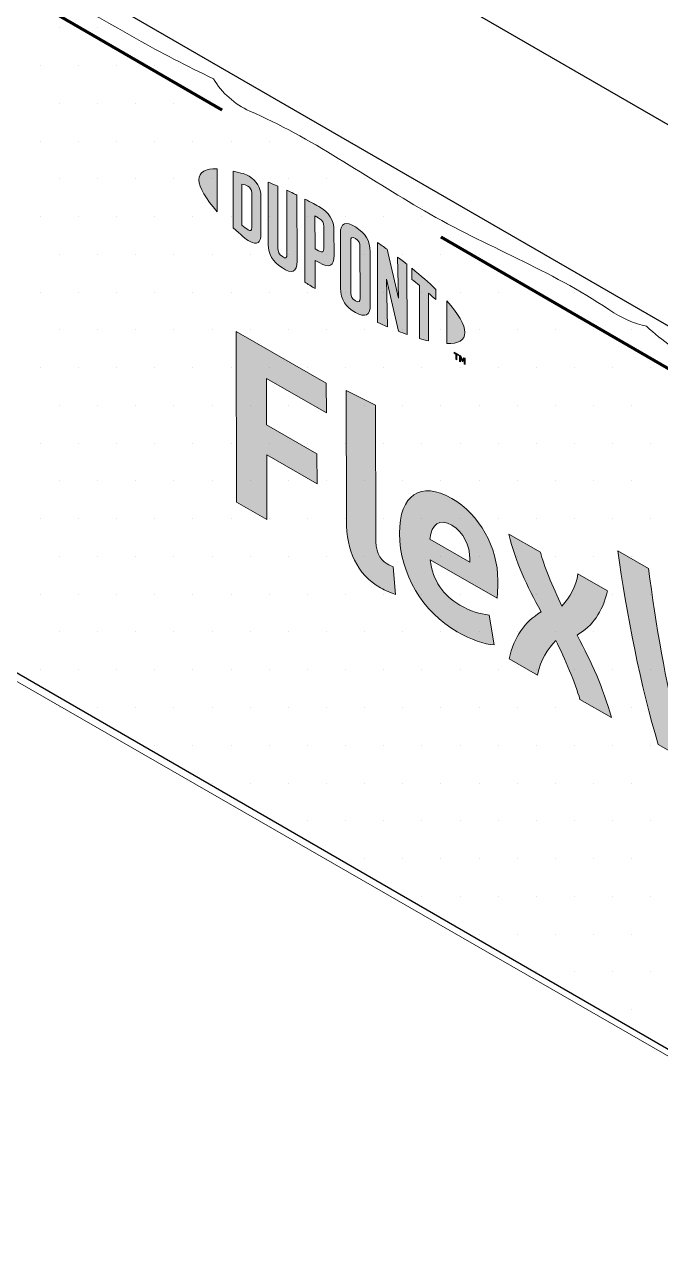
# Model space of a CAD drawing. Header units: inches. Extents: x -17.6 to 82.3, y -15.1 to 23.2.
# Drawn here: x 54.885 to 55.199, y -2.001 to -1.39 of the extents above; entities that cross this region are included whole.
import ezdxf

# ---------------------------------------------------------------- set-up
doc = ezdxf.new("R2010")
doc.units = ezdxf.units.IN
doc.header["$MEASUREMENT"] = 0
doc.linetypes.add('AI-Linetype-14', pattern=[0.375, 0.25, -0.125])
for name, color, linetype, lineweight in [('.ATI-HATCH', 7, 'Continuous', 0), ('G-ANNO-TTLB', 7, 'Continuous', 0), ('TYVEK', 7, 'Continuous', 0)]:
    doc.layers.add(name, color=color, linetype=linetype, lineweight=lineweight)

# ---------------------------------------------------------------- blocks, each defined once
blk = doc.blocks.new('Block_314')
at = {"layer": 'TYVEK', "true_color": 0x000000, "transparency": 33554687}
h = blk.add_hatch(color=18, dxfattribs=at)
h.dxf.hatch_style = 2
edge = h.paths.add_edge_path()
edge.add_spline(control_points=[(54.98939, -1.62559), (54.98939, -1.62559), (54.98919, -1.54129), (54.98919, -1.54129), (54.98919, -1.54129), (55.03368, -1.56683), (55.03368, -1.56683), (55.03368, -1.56683), (55.03371, -1.58152), (55.03371, -1.58152), (55.03371, -1.58152), (55.00416, -1.56456), (55.00416, -1.56456), (55.00416, -1.56456), (55.00421, -1.58744), (55.00421, -1.58744), (55.00421, -1.58744), (55.02907, -1.60171), (55.02907, -1.60171), (55.02907, -1.60171), (55.0291, -1.6164), (55.0291, -1.6164), (55.0291, -1.6164), (55.00425, -1.60213), (55.00425, -1.60213), (55.00425, -1.60213), (55.00433, -1.63416), (55.00433, -1.63416), (55.00433, -1.63416), (54.98939, -1.62559), (54.98939, -1.62559)], knot_values=[0, 0, 0, 0, 1, 1, 1, 2, 2, 2, 3, 3, 3, 4, 4, 4, 5, 5, 5, 6, 6, 6, 7, 7, 7, 8, 8, 8, 9, 9, 9, 10, 10, 10, 10], degree=3, periodic=0)
h = blk.add_hatch(color=18, dxfattribs=at)
h.dxf.hatch_style = 2
edge = h.paths.add_edge_path()
edge.add_spline(control_points=[(55.05806, -1.64276), (55.05807, -1.64926), (55.05954, -1.65359), (55.06372, -1.65599), (55.06477, -1.65659), (55.06581, -1.65707), (55.06675, -1.65737), (55.06675, -1.65737), (55.06782, -1.67109), (55.06782, -1.67109), (55.06584, -1.67044), (55.06261, -1.66906), (55.06052, -1.66786), (55.04851, -1.66097), (55.04368, -1.64918), (55.04365, -1.63473), (55.04365, -1.63473), (55.04349, -1.57042), (55.04349, -1.57042), (55.04349, -1.57042), (55.0579, -1.57773), (55.0579, -1.57773), (55.0579, -1.57773), (55.05806, -1.64276), (55.05806, -1.64276)], knot_values=[0, 0, 0, 0, 1, 1, 1, 2, 2, 2, 3, 3, 3, 4, 4, 4, 5, 5, 5, 6, 6, 6, 7, 7, 7, 8, 8, 8, 8], degree=3, periodic=0)
h = blk.add_hatch(color=18, dxfattribs=at)
h.dxf.hatch_style = 2
edge = h.paths.add_edge_path()
edge.add_spline(control_points=[(55.08476, -1.64378), (55.08476, -1.64378), (55.1046, -1.65517), (55.1046, -1.65517), (55.1046, -1.65517), (55.1046, -1.65372), (55.1046, -1.65372), (55.10458, -1.64698), (55.10143, -1.64025), (55.09569, -1.63695), (55.08963, -1.63347), (55.08568, -1.63613), (55.08476, -1.64378)], knot_values=[0, 0, 0, 0, 1, 1, 1, 2, 2, 2, 3, 3, 3, 4, 4, 4, 4], degree=3, periodic=0)
edge = h.paths.add_edge_path()
edge.add_spline(control_points=[(55.11648, -1.6959), (55.11189, -1.69567), (55.10511, -1.69346), (55.09822, -1.68951), (55.0814, -1.67985), (55.06988, -1.66097), (55.06984, -1.64098), (55.06979, -1.62184), (55.08031, -1.61489), (55.09566, -1.6237), (55.10934, -1.63155), (55.11835, -1.64791), (55.11839, -1.66405), (55.1184, -1.66766), (55.11819, -1.67067), (55.11799, -1.67296), (55.11799, -1.67296), (55.08499, -1.65401), (55.08499, -1.65401), (55.08637, -1.66443), (55.09129, -1.67158), (55.09965, -1.67638), (55.10476, -1.67931), (55.10967, -1.68081), (55.11415, -1.68122), (55.11415, -1.68122), (55.11648, -1.6959), (55.11648, -1.6959)], knot_values=[0, 0, 0, 0, 1, 1, 1, 2, 2, 2, 3, 3, 3, 4, 4, 4, 5, 5, 5, 6, 6, 6, 7, 7, 7, 8, 8, 8, 9, 9, 9, 9], degree=3, periodic=0)
h = blk.add_hatch(color=18, dxfattribs=at)
h.dxf.hatch_style = 2
edge = h.paths.add_edge_path()
edge.add_spline(control_points=[(55.1397, -1.67965), (55.13268, -1.66672), (55.12713, -1.65523), (55.12386, -1.64133), (55.12386, -1.64133), (55.13942, -1.65027), (55.13942, -1.65027), (55.14079, -1.65647), (55.1454, -1.66729), (55.15002, -1.67679), (55.15387, -1.67239), (55.15719, -1.6672), (55.1579, -1.66088), (55.1579, -1.66088), (55.17253, -1.66927), (55.17253, -1.66927), (55.16984, -1.68024), (55.16527, -1.68639), (55.15746, -1.69117), (55.165, -1.70524), (55.17014, -1.7166), (55.17445, -1.73183), (55.17445, -1.73183), (55.15889, -1.72289), (55.15889, -1.72289), (55.15668, -1.71489), (55.15144, -1.70286), (55.14703, -1.69372), (55.14308, -1.69807), (55.13934, -1.70313), (55.1379, -1.71084), (55.1379, -1.71084), (55.1239, -1.70281), (55.1239, -1.70281), (55.12648, -1.69178), (55.13137, -1.68497), (55.1397, -1.67965)], knot_values=[0, 0, 0, 0, 1, 1, 1, 2, 2, 2, 3, 3, 3, 4, 4, 4, 5, 5, 5, 6, 6, 6, 7, 7, 7, 8, 8, 8, 9, 9, 9, 10, 10, 10, 11, 11, 11, 12, 12, 12, 12], degree=3, periodic=0)
h = blk.add_hatch(color=18, dxfattribs=at)
h.dxf.hatch_style = 2
edge = h.paths.add_edge_path()
edge.add_spline(control_points=[(55.26187, -1.69784), (55.26187, -1.69784), (55.27711, -1.70659), (55.27711, -1.70659), (55.27322, -1.73237), (55.2664, -1.76153), (55.25758, -1.77955), (55.25758, -1.77955), (55.24119, -1.77014), (55.24119, -1.77014), (55.23603, -1.75215), (55.23139, -1.73181), (55.22748, -1.70984), (55.22356, -1.72731), (55.21911, -1.74244), (55.21393, -1.75449), (55.21393, -1.75449), (55.19753, -1.74508), (55.19753, -1.74508), (55.18912, -1.71716), (55.18162, -1.67979), (55.17769, -1.64951), (55.17769, -1.64951), (55.19283, -1.6582), (55.19283, -1.6582), (55.19613, -1.68547), (55.20205, -1.71737), (55.20637, -1.73392), (55.21082, -1.72241), (55.21775, -1.69873), (55.22072, -1.67421), (55.22072, -1.67421), (55.23409, -1.68189), (55.23409, -1.68189), (55.23728, -1.70994), (55.24414, -1.74153), (55.24877, -1.75826), (55.25291, -1.74657), (55.2588, -1.72145), (55.26187, -1.69784)], knot_values=[0, 0, 0, 0, 1, 1, 1, 2, 2, 2, 3, 3, 3, 4, 4, 4, 5, 5, 5, 6, 6, 6, 7, 7, 7, 8, 8, 8, 9, 9, 9, 10, 10, 10, 11, 11, 11, 12, 12, 12, 13, 13, 13, 13], degree=3, periodic=0)
at = {"layer": 'TYVEK'}
for points, knots in [([(54.98939, -1.62559), (54.98939, -1.62559), (54.98919, -1.54129), (54.98919, -1.54129), (54.98919, -1.54129), (55.03368, -1.56683), (55.03368, -1.56683), (55.03368, -1.56683), (55.03371, -1.58152), (55.03371, -1.58152), (55.03371, -1.58152), (55.00416, -1.56456), (55.00416, -1.56456), (55.00416, -1.56456), (55.00421, -1.58744), (55.00421, -1.58744), (55.00421, -1.58744), (55.02907, -1.60171), (55.02907, -1.60171), (55.02907, -1.60171), (55.0291, -1.6164), (55.0291, -1.6164), (55.0291, -1.6164), (55.00425, -1.60213), (55.00425, -1.60213), (55.00425, -1.60213), (55.00433, -1.63416), (55.00433, -1.63416), (55.00433, -1.63416), (54.98939, -1.62559), (54.98939, -1.62559)], [0, 0, 0, 0, 1, 1, 1, 2, 2, 2, 3, 3, 3, 4, 4, 4, 5, 5, 5, 6, 6, 6, 7, 7, 7, 8, 8, 8, 9, 9, 9, 10, 10, 10, 10]), ([(55.05806, -1.64276), (55.05807, -1.64926), (55.05954, -1.65359), (55.06372, -1.65599), (55.06477, -1.65659), (55.06581, -1.65707), (55.06675, -1.65737), (55.06675, -1.65737), (55.06782, -1.67109), (55.06782, -1.67109), (55.06584, -1.67044), (55.06261, -1.66906), (55.06052, -1.66786), (55.04851, -1.66097), (55.04368, -1.64918), (55.04365, -1.63473), (55.04365, -1.63473), (55.04349, -1.57042), (55.04349, -1.57042), (55.04349, -1.57042), (55.0579, -1.57773), (55.0579, -1.57773), (55.0579, -1.57773), (55.05806, -1.64276), (55.05806, -1.64276)], [0, 0, 0, 0, 1, 1, 1, 2, 2, 2, 3, 3, 3, 4, 4, 4, 5, 5, 5, 6, 6, 6, 7, 7, 7, 8, 8, 8, 8]), ([(55.11648, -1.6959), (55.11189, -1.69567), (55.10511, -1.69346), (55.09822, -1.68951), (55.0814, -1.67985), (55.06988, -1.66097), (55.06984, -1.64098), (55.06979, -1.62184), (55.08031, -1.61489), (55.09566, -1.6237), (55.10934, -1.63155), (55.11835, -1.64791), (55.11839, -1.66405), (55.1184, -1.66766), (55.11819, -1.67067), (55.11799, -1.67296), (55.11799, -1.67296), (55.08499, -1.65401), (55.08499, -1.65401), (55.08637, -1.66443), (55.09129, -1.67158), (55.09965, -1.67638), (55.10476, -1.67931), (55.10967, -1.68081), (55.11415, -1.68122), (55.11415, -1.68122), (55.11648, -1.6959), (55.11648, -1.6959)], [0, 0, 0, 0, 1, 1, 1, 2, 2, 2, 3, 3, 3, 4, 4, 4, 5, 5, 5, 6, 6, 6, 7, 7, 7, 8, 8, 8, 9, 9, 9, 9]), ([(55.08476, -1.64378), (55.08476, -1.64378), (55.1046, -1.65517), (55.1046, -1.65517), (55.1046, -1.65517), (55.1046, -1.65372), (55.1046, -1.65372), (55.10458, -1.64698), (55.10143, -1.64025), (55.09569, -1.63695), (55.08963, -1.63347), (55.08568, -1.63613), (55.08476, -1.64378)], [0, 0, 0, 0, 1, 1, 1, 2, 2, 2, 3, 3, 3, 4, 4, 4, 4]), ([(55.1397, -1.67965), (55.13268, -1.66672), (55.12713, -1.65523), (55.12386, -1.64133), (55.12386, -1.64133), (55.13942, -1.65027), (55.13942, -1.65027), (55.14079, -1.65647), (55.1454, -1.66729), (55.15002, -1.67679), (55.15387, -1.67239), (55.15719, -1.6672), (55.1579, -1.66088), (55.1579, -1.66088), (55.17253, -1.66927), (55.17253, -1.66927), (55.16984, -1.68024), (55.16527, -1.68639), (55.15746, -1.69117), (55.165, -1.70524), (55.17014, -1.7166), (55.17445, -1.73183), (55.17445, -1.73183), (55.15889, -1.72289), (55.15889, -1.72289), (55.15668, -1.71489), (55.15144, -1.70286), (55.14703, -1.69372), (55.14308, -1.69807), (55.13934, -1.70313), (55.1379, -1.71084), (55.1379, -1.71084), (55.1239, -1.70281), (55.1239, -1.70281), (55.12648, -1.69178), (55.13137, -1.68497), (55.1397, -1.67965)], [0, 0, 0, 0, 1, 1, 1, 2, 2, 2, 3, 3, 3, 4, 4, 4, 5, 5, 5, 6, 6, 6, 7, 7, 7, 8, 8, 8, 9, 9, 9, 10, 10, 10, 11, 11, 11, 12, 12, 12, 12]), ([(55.26187, -1.69784), (55.26187, -1.69784), (55.27711, -1.70659), (55.27711, -1.70659), (55.27322, -1.73237), (55.2664, -1.76153), (55.25758, -1.77955), (55.25758, -1.77955), (55.24119, -1.77014), (55.24119, -1.77014), (55.23603, -1.75215), (55.23139, -1.73181), (55.22748, -1.70984), (55.22356, -1.72731), (55.21911, -1.74244), (55.21393, -1.75449), (55.21393, -1.75449), (55.19753, -1.74508), (55.19753, -1.74508), (55.18912, -1.71716), (55.18162, -1.67979), (55.17769, -1.64951), (55.17769, -1.64951), (55.19283, -1.6582), (55.19283, -1.6582), (55.19613, -1.68547), (55.20205, -1.71737), (55.20637, -1.73392), (55.21082, -1.72241), (55.21775, -1.69873), (55.22072, -1.67421), (55.22072, -1.67421), (55.23409, -1.68189), (55.23409, -1.68189), (55.23728, -1.70994), (55.24414, -1.74153), (55.24877, -1.75826), (55.25291, -1.74657), (55.2588, -1.72145), (55.26187, -1.69784)], [0, 0, 0, 0, 1, 1, 1, 2, 2, 2, 3, 3, 3, 4, 4, 4, 5, 5, 5, 6, 6, 6, 7, 7, 7, 8, 8, 8, 9, 9, 9, 10, 10, 10, 11, 11, 11, 12, 12, 12, 13, 13, 13, 13])]:
    blk.add_open_spline(points, degree=3, knots=knots, dxfattribs=at)
blk = doc.blocks.new('Block_315')
at = {"layer": 'TYVEK', "true_color": 0x000000, "transparency": 33554687}
h = blk.add_hatch(color=18, dxfattribs=at)
h.dxf.hatch_style = 2
edge = h.paths.add_edge_path()
edge.add_spline(control_points=[(54.97082, -1.46641), (54.97083, -1.47029), (54.9741, -1.47579), (54.9798, -1.48217), (54.9798, -1.48217), (54.97975, -1.46101), (54.97975, -1.46101), (54.97406, -1.46083), (54.97081, -1.46257), (54.97082, -1.46641)], knot_values=[0, 0, 0, 0, 1, 1, 1, 2, 2, 2, 3, 3, 3, 3], degree=3, periodic=0)
h = blk.add_hatch(color=18, dxfattribs=at)
h.dxf.hatch_style = 2
edge = h.paths.add_edge_path()
edge.add_spline(control_points=[(54.9969, -1.49002), (54.9969, -1.49164), (54.99606, -1.4917), (54.99505, -1.49112), (54.99426, -1.49067), (54.99305, -1.48964), (54.99206, -1.48876), (54.99206, -1.48876), (54.99201, -1.46852), (54.99201, -1.46852), (54.993, -1.46879), (54.99421, -1.46916), (54.995, -1.46961), (54.99601, -1.47019), (54.99685, -1.47122), (54.99686, -1.47284), (54.99686, -1.47284), (54.9969, -1.49002), (54.9969, -1.49002)], knot_values=[0, 0, 0, 0, 1, 1, 1, 2, 2, 2, 3, 3, 3, 4, 4, 4, 5, 5, 5, 6, 6, 6, 6], degree=3, periodic=0)
edge = h.paths.add_edge_path()
edge.add_spline(control_points=[(54.99565, -1.4647), (54.99406, -1.46379), (54.99176, -1.46301), (54.98762, -1.46211), (54.98762, -1.46211), (54.98769, -1.49016), (54.98769, -1.49016), (54.99134, -1.49353), (54.99413, -1.49588), (54.99572, -1.49679), (54.99939, -1.49889), (55.00145, -1.49749), (55.00144, -1.49335), (55.00144, -1.49335), (55.00139, -1.47472), (55.00139, -1.47472), (55.00138, -1.47058), (54.99931, -1.46681), (54.99565, -1.4647)], knot_values=[0, 0, 0, 0, 1, 1, 1, 2, 2, 2, 3, 3, 3, 4, 4, 4, 5, 5, 5, 6, 6, 6, 6], degree=3, periodic=0)
h = blk.add_hatch(color=18, dxfattribs=at)
h.dxf.hatch_style = 2
edge = h.paths.add_edge_path()
edge.add_spline(control_points=[(55.01422, -1.50325), (55.01422, -1.50487), (55.01374, -1.50562), (55.01198, -1.50436), (55.01025, -1.50313), (55.00979, -1.50203), (55.00978, -1.5001), (55.00978, -1.5001), (55.00971, -1.46958), (55.00971, -1.46958), (55.00856, -1.46906), (55.00601, -1.468), (55.00491, -1.46756), (55.00491, -1.46756), (55.00499, -1.49843), (55.00499, -1.49843), (55.005, -1.50336), (55.00708, -1.50647), (55.01199, -1.50994), (55.01649, -1.51311), (55.01924, -1.51207), (55.01922, -1.5066), (55.01922, -1.5066), (55.01914, -1.47398), (55.01914, -1.47398), (55.0182, -1.4735), (55.01513, -1.47204), (55.01414, -1.47159), (55.01414, -1.47159), (55.01422, -1.50325), (55.01422, -1.50325)], knot_values=[0, 0, 0, 0, 1, 1, 1, 2, 2, 2, 3, 3, 3, 4, 4, 4, 5, 5, 5, 6, 6, 6, 7, 7, 7, 8, 8, 8, 9, 9, 9, 10, 10, 10, 10], degree=3, periodic=0)
h = blk.add_hatch(color=18, dxfattribs=at)
h.dxf.hatch_style = 2
edge = h.paths.add_edge_path()
edge.add_spline(control_points=[(55.03243, -1.50031), (55.03244, -1.50208), (55.0319, -1.50267), (55.02987, -1.5015), (55.02987, -1.5015), (55.02811, -1.5005), (55.02811, -1.5005), (55.02811, -1.5005), (55.02807, -1.48429), (55.02807, -1.48429), (55.02885, -1.48469), (55.02927, -1.48492), (55.02974, -1.48519), (55.03194, -1.48645), (55.0324, -1.48767), (55.0324, -1.48948), (55.0324, -1.48948), (55.03243, -1.50031), (55.03243, -1.50031)], knot_values=[0, 0, 0, 0, 1, 1, 1, 2, 2, 2, 3, 3, 3, 4, 4, 4, 5, 5, 5, 6, 6, 6, 6], degree=3, periodic=0)
edge = h.paths.add_edge_path()
edge.add_spline(control_points=[(55.03002, -1.47962), (55.02915, -1.47912), (55.02597, -1.47742), (55.02305, -1.47595), (55.02305, -1.47595), (55.02315, -1.51703), (55.02315, -1.51703), (55.02414, -1.51766), (55.02675, -1.51931), (55.02816, -1.52016), (55.02816, -1.52016), (55.02812, -1.50621), (55.02812, -1.50621), (55.02812, -1.50621), (55.03008, -1.50733), (55.03008, -1.50733), (55.03533, -1.51032), (55.0375, -1.50886), (55.03749, -1.50365), (55.03749, -1.50365), (55.03746, -1.49154), (55.03746, -1.49154), (55.03745, -1.48643), (55.03499, -1.48247), (55.03002, -1.47962)], knot_values=[0, 0, 0, 0, 1, 1, 1, 2, 2, 2, 3, 3, 3, 4, 4, 4, 5, 5, 5, 6, 6, 6, 7, 7, 7, 8, 8, 8, 8], degree=3, periodic=0)
h = blk.add_hatch(color=18, dxfattribs=at)
h.dxf.hatch_style = 2
edge = h.paths.add_edge_path()
edge.add_spline(control_points=[(55.05035, -1.52493), (55.05035, -1.52655), (55.04988, -1.52712), (55.04811, -1.52616), (55.04629, -1.52518), (55.04579, -1.52399), (55.04579, -1.52231), (55.04579, -1.52231), (55.04572, -1.49669), (55.04572, -1.49669), (55.04572, -1.49501), (55.04621, -1.49436), (55.04804, -1.49547), (55.04981, -1.49655), (55.05028, -1.49769), (55.05029, -1.49931), (55.05029, -1.49931), (55.05035, -1.52493), (55.05035, -1.52493)], knot_values=[0, 0, 0, 0, 1, 1, 1, 2, 2, 2, 3, 3, 3, 4, 4, 4, 5, 5, 5, 6, 6, 6, 6], degree=3, periodic=0)
edge = h.paths.add_edge_path()
edge.add_spline(control_points=[(55.04802, -1.48973), (55.04338, -1.48681), (55.04063, -1.48758), (55.04064, -1.49299), (55.04064, -1.49299), (55.0407, -1.51987), (55.0407, -1.51987), (55.04072, -1.52558), (55.04323, -1.52937), (55.04813, -1.53193), (55.05292, -1.53445), (55.05542, -1.53378), (55.0554, -1.52771), (55.0554, -1.52771), (55.05534, -1.50205), (55.05534, -1.50205), (55.05533, -1.49626), (55.05306, -1.4929), (55.04802, -1.48973)], knot_values=[0, 0, 0, 0, 1, 1, 1, 2, 2, 2, 3, 3, 3, 4, 4, 4, 5, 5, 5, 6, 6, 6, 6], degree=3, periodic=0)
h = blk.add_hatch(color=18, dxfattribs=at)
h.dxf.hatch_style = 2
edge = h.paths.add_edge_path()
edge.add_spline(control_points=[(55.06927, -1.52478), (55.06927, -1.52478), (55.06367, -1.5007), (55.06367, -1.5007), (55.06216, -1.49961), (55.06033, -1.49833), (55.05892, -1.49737), (55.05892, -1.49737), (55.05902, -1.5368), (55.05902, -1.5368), (55.06001, -1.53726), (55.06253, -1.53837), (55.06383, -1.53893), (55.06383, -1.53893), (55.06338, -1.51547), (55.06338, -1.51547), (55.06338, -1.51547), (55.06931, -1.54117), (55.06931, -1.54117), (55.07056, -1.54166), (55.07239, -1.54234), (55.07358, -1.54276), (55.07358, -1.54276), (55.0735, -1.50812), (55.0735, -1.50812), (55.07225, -1.50712), (55.06997, -1.50537), (55.06888, -1.50455), (55.06888, -1.50455), (55.06927, -1.52478), (55.06927, -1.52478)], knot_values=[0, 0, 0, 0, 1, 1, 1, 2, 2, 2, 3, 3, 3, 4, 4, 4, 5, 5, 5, 6, 6, 6, 7, 7, 7, 8, 8, 8, 9, 9, 9, 10, 10, 10, 10], degree=3, periodic=0)
h = blk.add_hatch(color=18, dxfattribs=at)
h.dxf.hatch_style = 2
edge = h.paths.add_edge_path()
edge.add_spline(control_points=[(55.07599, -1.5156), (55.07723, -1.51657), (55.07845, -1.51755), (55.07964, -1.51854), (55.07964, -1.51854), (55.07971, -1.54475), (55.07971, -1.54475), (55.0808, -1.54509), (55.08283, -1.54564), (55.08419, -1.54596), (55.08419, -1.54596), (55.08413, -1.52235), (55.08413, -1.52235), (55.08543, -1.52348), (55.08666, -1.52458), (55.08778, -1.52559), (55.08778, -1.52559), (55.08777, -1.52054), (55.08777, -1.52054), (55.08422, -1.51708), (55.08042, -1.51374), (55.07598, -1.51012), (55.07598, -1.51012), (55.07599, -1.5156), (55.07599, -1.5156)], knot_values=[0, 0, 0, 0, 1, 1, 1, 2, 2, 2, 3, 3, 3, 4, 4, 4, 5, 5, 5, 6, 6, 6, 7, 7, 7, 8, 8, 8, 8], degree=3, periodic=0)
h = blk.add_hatch(color=18, dxfattribs=at)
h.dxf.hatch_style = 2
edge = h.paths.add_edge_path()
edge.add_spline(control_points=[(55.10214, -1.5418), (55.10215, -1.54569), (55.09889, -1.54744), (55.09321, -1.54729), (55.09321, -1.54729), (55.09315, -1.52611), (55.09315, -1.52611), (55.09886, -1.53248), (55.10213, -1.53796), (55.10214, -1.5418)], knot_values=[0, 0, 0, 0, 1, 1, 1, 2, 2, 2, 3, 3, 3, 3], degree=3, periodic=0)
h = blk.add_hatch(color=18, dxfattribs=at)
h.dxf.hatch_style = 2
edge = h.paths.add_edge_path()
edge.add_spline(control_points=[(55.09951, -1.55302), (55.09951, -1.55302), (55.10005, -1.55333), (55.10005, -1.55333), (55.10005, -1.55333), (55.10085, -1.55523), (55.10085, -1.55523), (55.10085, -1.55523), (55.10165, -1.55424), (55.10165, -1.55424), (55.10165, -1.55424), (55.10217, -1.55454), (55.10217, -1.55454), (55.10217, -1.55454), (55.10218, -1.55759), (55.10218, -1.55759), (55.10218, -1.55759), (55.10169, -1.55731), (55.10169, -1.55731), (55.10169, -1.55731), (55.10169, -1.55514), (55.10169, -1.55514), (55.10169, -1.55514), (55.10087, -1.55613), (55.10087, -1.55613), (55.10087, -1.55613), (55.10082, -1.5561), (55.10082, -1.5561), (55.10082, -1.5561), (55.1, -1.55418), (55.1, -1.55418), (55.1, -1.55418), (55.10001, -1.55635), (55.10001, -1.55635), (55.10001, -1.55635), (55.09952, -1.55607), (55.09952, -1.55607), (55.09952, -1.55607), (55.09951, -1.55302), (55.09951, -1.55302)], knot_values=[0, 0, 0, 0, 1, 1, 1, 2, 2, 2, 3, 3, 3, 4, 4, 4, 5, 5, 5, 6, 6, 6, 7, 7, 7, 8, 8, 8, 9, 9, 9, 10, 10, 10, 11, 11, 11, 12, 12, 12, 13, 13, 13, 13], degree=3, periodic=0)
edge = h.paths.add_edge_path()
edge.add_spline(control_points=[(55.09762, -1.55247), (55.09762, -1.55247), (55.09681, -1.552), (55.09681, -1.552), (55.09681, -1.552), (55.0968, -1.55146), (55.0968, -1.55146), (55.0968, -1.55146), (55.09894, -1.55269), (55.09894, -1.55269), (55.09894, -1.55269), (55.09894, -1.55322), (55.09894, -1.55322), (55.09894, -1.55322), (55.09813, -1.55276), (55.09813, -1.55276), (55.09813, -1.55276), (55.09814, -1.55527), (55.09814, -1.55527), (55.09814, -1.55527), (55.09763, -1.55498), (55.09763, -1.55498), (55.09763, -1.55498), (55.09762, -1.55247), (55.09762, -1.55247)], knot_values=[0, 0, 0, 0, 1, 1, 1, 2, 2, 2, 3, 3, 3, 4, 4, 4, 5, 5, 5, 6, 6, 6, 7, 7, 7, 8, 8, 8, 8], degree=3, periodic=0)
at = {"layer": 'TYVEK'}
for points, knots in [([(54.97082, -1.46641), (54.97083, -1.47029), (54.9741, -1.47579), (54.9798, -1.48217), (54.9798, -1.48217), (54.97975, -1.46101), (54.97975, -1.46101), (54.97406, -1.46083), (54.97081, -1.46257), (54.97082, -1.46641)], [0, 0, 0, 0, 1, 1, 1, 2, 2, 2, 3, 3, 3, 3]), ([(54.99565, -1.4647), (54.99406, -1.46379), (54.99176, -1.46301), (54.98762, -1.46211), (54.98762, -1.46211), (54.98769, -1.49016), (54.98769, -1.49016), (54.99134, -1.49353), (54.99413, -1.49588), (54.99572, -1.49679), (54.99939, -1.49889), (55.00145, -1.49749), (55.00144, -1.49335), (55.00144, -1.49335), (55.00139, -1.47472), (55.00139, -1.47472), (55.00138, -1.47058), (54.99931, -1.46681), (54.99565, -1.4647)], [0, 0, 0, 0, 1, 1, 1, 2, 2, 2, 3, 3, 3, 4, 4, 4, 5, 5, 5, 6, 6, 6, 6]), ([(54.9969, -1.49002), (54.9969, -1.49164), (54.99606, -1.4917), (54.99505, -1.49112), (54.99426, -1.49067), (54.99305, -1.48964), (54.99206, -1.48876), (54.99206, -1.48876), (54.99201, -1.46852), (54.99201, -1.46852), (54.993, -1.46879), (54.99421, -1.46916), (54.995, -1.46961), (54.99601, -1.47019), (54.99685, -1.47122), (54.99686, -1.47284), (54.99686, -1.47284), (54.9969, -1.49002), (54.9969, -1.49002)], [0, 0, 0, 0, 1, 1, 1, 2, 2, 2, 3, 3, 3, 4, 4, 4, 5, 5, 5, 6, 6, 6, 6]), ([(55.01422, -1.50325), (55.01422, -1.50487), (55.01374, -1.50562), (55.01198, -1.50436), (55.01025, -1.50313), (55.00979, -1.50203), (55.00978, -1.5001), (55.00978, -1.5001), (55.00971, -1.46958), (55.00971, -1.46958), (55.00856, -1.46906), (55.00601, -1.468), (55.00491, -1.46756), (55.00491, -1.46756), (55.00499, -1.49843), (55.00499, -1.49843), (55.005, -1.50336), (55.00708, -1.50647), (55.01199, -1.50994), (55.01649, -1.51311), (55.01924, -1.51207), (55.01922, -1.5066), (55.01922, -1.5066), (55.01914, -1.47398), (55.01914, -1.47398), (55.0182, -1.4735), (55.01513, -1.47204), (55.01414, -1.47159), (55.01414, -1.47159), (55.01422, -1.50325), (55.01422, -1.50325)], [0, 0, 0, 0, 1, 1, 1, 2, 2, 2, 3, 3, 3, 4, 4, 4, 5, 5, 5, 6, 6, 6, 7, 7, 7, 8, 8, 8, 9, 9, 9, 10, 10, 10, 10]), ([(55.03002, -1.47962), (55.02915, -1.47912), (55.02597, -1.47742), (55.02305, -1.47595), (55.02305, -1.47595), (55.02315, -1.51703), (55.02315, -1.51703), (55.02414, -1.51766), (55.02675, -1.51931), (55.02816, -1.52016), (55.02816, -1.52016), (55.02812, -1.50621), (55.02812, -1.50621), (55.02812, -1.50621), (55.03008, -1.50733), (55.03008, -1.50733), (55.03533, -1.51032), (55.0375, -1.50886), (55.03749, -1.50365), (55.03749, -1.50365), (55.03746, -1.49154), (55.03746, -1.49154), (55.03745, -1.48643), (55.03499, -1.48247), (55.03002, -1.47962)], [0, 0, 0, 0, 1, 1, 1, 2, 2, 2, 3, 3, 3, 4, 4, 4, 5, 5, 5, 6, 6, 6, 7, 7, 7, 8, 8, 8, 8]), ([(55.03243, -1.50031), (55.03244, -1.50208), (55.0319, -1.50267), (55.02987, -1.5015), (55.02987, -1.5015), (55.02811, -1.5005), (55.02811, -1.5005), (55.02811, -1.5005), (55.02807, -1.48429), (55.02807, -1.48429), (55.02885, -1.48469), (55.02927, -1.48492), (55.02974, -1.48519), (55.03194, -1.48645), (55.0324, -1.48767), (55.0324, -1.48948), (55.0324, -1.48948), (55.03243, -1.50031), (55.03243, -1.50031)], [0, 0, 0, 0, 1, 1, 1, 2, 2, 2, 3, 3, 3, 4, 4, 4, 5, 5, 5, 6, 6, 6, 6]), ([(55.04802, -1.48973), (55.04338, -1.48681), (55.04063, -1.48758), (55.04064, -1.49299), (55.04064, -1.49299), (55.0407, -1.51987), (55.0407, -1.51987), (55.04072, -1.52558), (55.04323, -1.52937), (55.04813, -1.53193), (55.05292, -1.53445), (55.05542, -1.53378), (55.0554, -1.52771), (55.0554, -1.52771), (55.05534, -1.50205), (55.05534, -1.50205), (55.05533, -1.49626), (55.05306, -1.4929), (55.04802, -1.48973)], [0, 0, 0, 0, 1, 1, 1, 2, 2, 2, 3, 3, 3, 4, 4, 4, 5, 5, 5, 6, 6, 6, 6]), ([(55.05035, -1.52493), (55.05035, -1.52655), (55.04988, -1.52712), (55.04811, -1.52616), (55.04629, -1.52518), (55.04579, -1.52399), (55.04579, -1.52231), (55.04579, -1.52231), (55.04572, -1.49669), (55.04572, -1.49669), (55.04572, -1.49501), (55.04621, -1.49436), (55.04804, -1.49547), (55.04981, -1.49655), (55.05028, -1.49769), (55.05029, -1.49931), (55.05029, -1.49931), (55.05035, -1.52493), (55.05035, -1.52493)], [0, 0, 0, 0, 1, 1, 1, 2, 2, 2, 3, 3, 3, 4, 4, 4, 5, 5, 5, 6, 6, 6, 6]), ([(55.06927, -1.52478), (55.06927, -1.52478), (55.06367, -1.5007), (55.06367, -1.5007), (55.06216, -1.49961), (55.06033, -1.49833), (55.05892, -1.49737), (55.05892, -1.49737), (55.05902, -1.5368), (55.05902, -1.5368), (55.06001, -1.53726), (55.06253, -1.53837), (55.06383, -1.53893), (55.06383, -1.53893), (55.06338, -1.51547), (55.06338, -1.51547), (55.06338, -1.51547), (55.06931, -1.54117), (55.06931, -1.54117), (55.07056, -1.54166), (55.07239, -1.54234), (55.07358, -1.54276), (55.07358, -1.54276), (55.0735, -1.50812), (55.0735, -1.50812), (55.07225, -1.50712), (55.06997, -1.50537), (55.06888, -1.50455), (55.06888, -1.50455), (55.06927, -1.52478), (55.06927, -1.52478)], [0, 0, 0, 0, 1, 1, 1, 2, 2, 2, 3, 3, 3, 4, 4, 4, 5, 5, 5, 6, 6, 6, 7, 7, 7, 8, 8, 8, 9, 9, 9, 10, 10, 10, 10]), ([(55.07599, -1.5156), (55.07723, -1.51657), (55.07845, -1.51755), (55.07964, -1.51854), (55.07964, -1.51854), (55.07971, -1.54475), (55.07971, -1.54475), (55.0808, -1.54509), (55.08283, -1.54564), (55.08419, -1.54596), (55.08419, -1.54596), (55.08413, -1.52235), (55.08413, -1.52235), (55.08543, -1.52348), (55.08666, -1.52458), (55.08778, -1.52559), (55.08778, -1.52559), (55.08777, -1.52054), (55.08777, -1.52054), (55.08422, -1.51708), (55.08042, -1.51374), (55.07598, -1.51012), (55.07598, -1.51012), (55.07599, -1.5156), (55.07599, -1.5156)], [0, 0, 0, 0, 1, 1, 1, 2, 2, 2, 3, 3, 3, 4, 4, 4, 5, 5, 5, 6, 6, 6, 7, 7, 7, 8, 8, 8, 8]), ([(55.10214, -1.5418), (55.10215, -1.54569), (55.09889, -1.54744), (55.09321, -1.54729), (55.09321, -1.54729), (55.09315, -1.52611), (55.09315, -1.52611), (55.09886, -1.53248), (55.10213, -1.53796), (55.10214, -1.5418)], [0, 0, 0, 0, 1, 1, 1, 2, 2, 2, 3, 3, 3, 3]), ([(55.09762, -1.55247), (55.09762, -1.55247), (55.09681, -1.552), (55.09681, -1.552), (55.09681, -1.552), (55.0968, -1.55146), (55.0968, -1.55146), (55.0968, -1.55146), (55.09894, -1.55269), (55.09894, -1.55269), (55.09894, -1.55269), (55.09894, -1.55322), (55.09894, -1.55322), (55.09894, -1.55322), (55.09813, -1.55276), (55.09813, -1.55276), (55.09813, -1.55276), (55.09814, -1.55527), (55.09814, -1.55527), (55.09814, -1.55527), (55.09763, -1.55498), (55.09763, -1.55498), (55.09763, -1.55498), (55.09762, -1.55247), (55.09762, -1.55247)], [0, 0, 0, 0, 1, 1, 1, 2, 2, 2, 3, 3, 3, 4, 4, 4, 5, 5, 5, 6, 6, 6, 7, 7, 7, 8, 8, 8, 8]), ([(55.09951, -1.55302), (55.09951, -1.55302), (55.10005, -1.55333), (55.10005, -1.55333), (55.10005, -1.55333), (55.10085, -1.55523), (55.10085, -1.55523), (55.10085, -1.55523), (55.10165, -1.55424), (55.10165, -1.55424), (55.10165, -1.55424), (55.10217, -1.55454), (55.10217, -1.55454), (55.10217, -1.55454), (55.10218, -1.55759), (55.10218, -1.55759), (55.10218, -1.55759), (55.10169, -1.55731), (55.10169, -1.55731), (55.10169, -1.55731), (55.10169, -1.55514), (55.10169, -1.55514), (55.10169, -1.55514), (55.10087, -1.55613), (55.10087, -1.55613), (55.10087, -1.55613), (55.10082, -1.5561), (55.10082, -1.5561), (55.10082, -1.5561), (55.1, -1.55418), (55.1, -1.55418), (55.1, -1.55418), (55.10001, -1.55635), (55.10001, -1.55635), (55.10001, -1.55635), (55.09952, -1.55607), (55.09952, -1.55607), (55.09952, -1.55607), (55.09951, -1.55302), (55.09951, -1.55302)], [0, 0, 0, 0, 1, 1, 1, 2, 2, 2, 3, 3, 3, 4, 4, 4, 5, 5, 5, 6, 6, 6, 7, 7, 7, 8, 8, 8, 9, 9, 9, 10, 10, 10, 11, 11, 11, 12, 12, 12, 13, 13, 13, 13])]:
    blk.add_open_spline(points, degree=3, knots=knots, dxfattribs=at)
blk = doc.blocks.new('Block_313')
at = {"layer": 'TYVEK'}
for name in ['Block_315', 'Block_314']:
    blk.add_blockref(name, (0, 0), dxfattribs=at)

msp = doc.modelspace()

# ---------------------------------------------------------------- hatches: boundary and pattern name
at = {"layer": 'G-ANNO-TTLB', "true_color": 0xff00ff, "transparency": 33554687}
h = msp.add_hatch(color=6, dxfattribs=at)
edge = h.paths.add_edge_path()
edge.add_spline(control_points=[(77.90202, -11.06099), (77.90202, -11.06099), (37.21427, -11.06099), (37.21427, -11.06099), (37.21427, -11.06099), (37.21427, 23.06401), (37.21427, 23.06401), (37.21427, 23.06401), (77.90202, 23.06401), (77.90202, 23.06401), (77.90202, 23.06401), (77.90202, -11.06099), (77.90202, -11.06099)], knot_values=[0, 0, 0, 0, 1, 1, 1, 2, 2, 2, 3, 3, 3, 4, 4, 4, 4], degree=3, periodic=0)
edge = h.paths.add_edge_path()
edge.add_spline(control_points=[(37.33927, 22.93901), (37.33927, 22.93901), (37.33927, -10.93599), (37.33927, -10.93599), (37.33927, -10.93599), (77.77702, -10.93599), (77.77702, -10.93599), (77.77702, -10.93599), (77.77702, 22.93901), (77.77702, 22.93901), (77.77702, 22.93901), (37.33927, 22.93901), (37.33927, 22.93901)], knot_values=[0, 0, 0, 0, 1, 1, 1, 2, 2, 2, 3, 3, 3, 4, 4, 4, 4], degree=3, periodic=0)
edge.add_line((37.33927, 22.93901), (37.33927, 22.93901))

# ---------------------------------------------------------------- linework, layer by layer
at = {"layer": '.ATI-HATCH', "color": 8, "lineweight": 0, "true_color": 0x808080}
for p, q in [((54.90194, -1.39139), (54.90194, -1.39139)), ((54.92077, -1.39139), (54.92077, -1.39139)), ((54.89252, -1.41003), (54.89252, -1.41003)), ((54.91136, -1.41003), (54.91136, -1.41003)), ((54.93019, -1.41003), (54.93019, -1.41003)), ((54.94902, -1.41003), (54.94902, -1.41003)), ((54.90194, -1.42867), (54.90194, -1.42867)), ((54.92077, -1.42867), (54.92077, -1.42867)), ((54.93961, -1.42867), (54.93961, -1.42867)), ((54.95844, -1.42867), (54.95844, -1.42867)), ((54.97727, -1.42867), (54.97727, -1.42867)), ((54.89252, -1.4473), (54.89252, -1.4473)), ((54.91136, -1.4473), (54.91136, -1.4473)), ((54.93019, -1.4473), (54.93019, -1.4473)), ((54.94902, -1.4473), (54.94902, -1.4473)), ((54.96786, -1.4473), (54.96786, -1.4473)), ((54.98669, -1.4473), (54.98669, -1.4473)), ((55.00552, -1.4473), (55.00552, -1.4473)), ((54.90194, -1.46594), (54.90194, -1.46594)), ((54.92077, -1.46594), (54.92077, -1.46594)), ((54.93961, -1.46594), (54.93961, -1.46594)), ((54.95844, -1.46594), (54.95844, -1.46594)), ((54.97727, -1.46594), (54.97727, -1.46594)), ((54.99611, -1.46594), (54.99611, -1.46594)), ((55.01494, -1.46594), (55.01494, -1.46594)), ((55.03377, -1.46594), (55.03377, -1.46594)), ((55.0526, -1.46594), (55.0526, -1.46594)), ((54.89252, -1.48458), (54.89252, -1.48458)), ((54.91136, -1.48458), (54.91136, -1.48458)), ((54.93019, -1.48458), (54.93019, -1.48458)), ((54.94902, -1.48458), (54.94902, -1.48458)), ((54.96786, -1.48458), (54.96786, -1.48458)), ((54.98669, -1.48458), (54.98669, -1.48458)), ((55.00552, -1.48458), (55.00552, -1.48458)), ((55.02436, -1.48458), (55.02436, -1.48458)), ((55.04319, -1.48458), (55.04319, -1.48458)), ((55.06202, -1.48458), (55.06202, -1.48458)), ((55.08085, -1.48458), (55.08085, -1.48458)), ((54.90194, -1.50322), (54.90194, -1.50322)), ((54.92077, -1.50322), (54.92077, -1.50322)), ((54.93961, -1.50322), (54.93961, -1.50322)), ((54.95844, -1.50322), (54.95844, -1.50322)), ((54.97727, -1.50322), (54.97727, -1.50322)), ((54.99611, -1.50322), (54.99611, -1.50322)), ((55.01494, -1.50322), (55.01494, -1.50322)), ((55.03377, -1.50322), (55.03377, -1.50322)), ((55.0526, -1.50322), (55.0526, -1.50322)), ((55.07144, -1.50322), (55.07144, -1.50322)), ((55.09027, -1.50322), (55.09027, -1.50322)), ((55.1091, -1.50322), (55.1091, -1.50322)), ((54.89252, -1.52185), (54.89252, -1.52185)), ((54.91136, -1.52185), (54.91136, -1.52185)), ((54.93019, -1.52185), (54.93019, -1.52185)), ((54.94902, -1.52185), (54.94902, -1.52185)), ((54.96786, -1.52185), (54.96786, -1.52185)), ((54.98669, -1.52185), (54.98669, -1.52185)), ((55.00552, -1.52185), (55.00552, -1.52185)), ((55.02436, -1.52185), (55.02436, -1.52185)), ((55.04319, -1.52185), (55.04319, -1.52185)), ((55.06202, -1.52185), (55.06202, -1.52185)), ((55.08085, -1.52185), (55.08085, -1.52185)), ((55.09969, -1.52185), (55.09969, -1.52185)), ((55.11852, -1.52185), (55.11852, -1.52185)), ((55.13735, -1.52185), (55.13735, -1.52185)), ((55.15619, -1.52185), (55.15619, -1.52185)), ((54.90194, -1.54049), (54.90194, -1.54049)), ((54.92077, -1.54049), (54.92077, -1.54049)), ((54.93961, -1.54049), (54.93961, -1.54049)), ((54.95844, -1.54049), (54.95844, -1.54049)), ((54.97727, -1.54049), (54.97727, -1.54049)), ((54.99611, -1.54049), (54.99611, -1.54049)), ((55.01494, -1.54049), (55.01494, -1.54049)), ((55.03377, -1.54049), (55.03377, -1.54049)), ((55.0526, -1.54049), (55.0526, -1.54049)), ((55.07144, -1.54049), (55.07144, -1.54049)), ((55.09027, -1.54049), (55.09027, -1.54049)), ((55.1091, -1.54049), (55.1091, -1.54049)), ((55.12794, -1.54049), (55.12794, -1.54049)), ((55.14677, -1.54049), (55.14677, -1.54049)), ((55.1656, -1.54049), (55.1656, -1.54049)), ((55.18444, -1.54049), (55.18444, -1.54049)), ((54.89252, -1.55913), (54.89252, -1.55913)), ((54.91136, -1.55913), (54.91136, -1.55913)), ((54.93019, -1.55913), (54.93019, -1.55913)), ((54.94902, -1.55913), (54.94902, -1.55913)), ((54.96786, -1.55913), (54.96786, -1.55913)), ((54.98669, -1.55913), (54.98669, -1.55913)), ((55.00552, -1.55913), (55.00552, -1.55913)), ((55.02436, -1.55913), (55.02436, -1.55913)), ((55.04319, -1.55913), (55.04319, -1.55913)), ((55.06202, -1.55913), (55.06202, -1.55913)), ((55.08085, -1.55913), (55.08085, -1.55913)), ((55.09969, -1.55913), (55.09969, -1.55913)), ((55.11852, -1.55913), (55.11852, -1.55913)), ((55.13735, -1.55913), (55.13735, -1.55913)), ((55.15619, -1.55913), (55.15619, -1.55913)), ((55.17502, -1.55913), (55.17502, -1.55913)), ((55.19385, -1.55913), (55.19385, -1.55913)), ((54.90194, -1.57777), (54.90194, -1.57777)), ((54.92077, -1.57777), (54.92077, -1.57777)), ((54.93961, -1.57777), (54.93961, -1.57777)), ((54.95844, -1.57777), (54.95844, -1.57777)), ((54.97727, -1.57777), (54.97727, -1.57777)), ((54.99611, -1.57777), (54.99611, -1.57777)), ((55.01494, -1.57777), (55.01494, -1.57777)), ((55.03377, -1.57777), (55.03377, -1.57777)), ((55.0526, -1.57777), (55.0526, -1.57777)), ((55.07144, -1.57777), (55.07144, -1.57777)), ((55.09027, -1.57777), (55.09027, -1.57777)), ((55.1091, -1.57777), (55.1091, -1.57777)), ((55.12794, -1.57777), (55.12794, -1.57777)), ((55.14677, -1.57777), (55.14677, -1.57777)), ((55.1656, -1.57777), (55.1656, -1.57777)), ((55.18444, -1.57777), (55.18444, -1.57777)), ((54.89252, -1.59641), (54.89252, -1.59641)), ((54.91136, -1.59641), (54.91136, -1.59641)), ((54.93019, -1.59641), (54.93019, -1.59641)), ((54.94902, -1.59641), (54.94902, -1.59641)), ((54.96786, -1.59641), (54.96786, -1.59641)), ((54.98669, -1.59641), (54.98669, -1.59641)), ((55.00552, -1.59641), (55.00552, -1.59641)), ((55.02436, -1.59641), (55.02436, -1.59641)), ((55.04319, -1.59641), (55.04319, -1.59641)), ((55.06202, -1.59641), (55.06202, -1.59641)), ((55.08085, -1.59641), (55.08085, -1.59641)), ((55.09969, -1.59641), (55.09969, -1.59641)), ((55.11852, -1.59641), (55.11852, -1.59641)), ((55.13735, -1.59641), (55.13735, -1.59641)), ((55.15619, -1.59641), (55.15619, -1.59641)), ((55.17502, -1.59641), (55.17502, -1.59641)), ((55.19385, -1.59641), (55.19385, -1.59641)), ((54.90194, -1.61504), (54.90194, -1.61504)), ((54.92077, -1.61504), (54.92077, -1.61504)), ((54.93961, -1.61504), (54.93961, -1.61504)), ((54.95844, -1.61504), (54.95844, -1.61504)), ((54.97727, -1.61504), (54.97727, -1.61504)), ((54.99611, -1.61504), (54.99611, -1.61504)), ((55.01494, -1.61504), (55.01494, -1.61504)), ((55.03377, -1.61504), (55.03377, -1.61504)), ((55.0526, -1.61504), (55.0526, -1.61504)), ((55.07144, -1.61504), (55.07144, -1.61504)), ((55.09027, -1.61504), (55.09027, -1.61504)), ((55.1091, -1.61504), (55.1091, -1.61504)), ((55.12794, -1.61504), (55.12794, -1.61504)), ((55.14677, -1.61504), (55.14677, -1.61504)), ((55.1656, -1.61504), (55.1656, -1.61504)), ((55.18444, -1.61504), (55.18444, -1.61504)), ((54.89252, -1.63368), (54.89252, -1.63368)), ((54.91136, -1.63368), (54.91136, -1.63368)), ((54.93019, -1.63368), (54.93019, -1.63368)), ((54.94902, -1.63368), (54.94902, -1.63368)), ((54.96786, -1.63368), (54.96786, -1.63368)), ((54.98669, -1.63368), (54.98669, -1.63368)), ((55.00552, -1.63368), (55.00552, -1.63368)), ((55.02436, -1.63368), (55.02436, -1.63368)), ((55.04319, -1.63368), (55.04319, -1.63368)), ((55.06202, -1.63368), (55.06202, -1.63368)), ((55.08085, -1.63368), (55.08085, -1.63368)), ((55.09969, -1.63368), (55.09969, -1.63368)), ((55.11852, -1.63368), (55.11852, -1.63368)), ((55.13735, -1.63368), (55.13735, -1.63368)), ((55.15619, -1.63368), (55.15619, -1.63368)), ((55.17502, -1.63368), (55.17502, -1.63368)), ((55.19385, -1.63368), (55.19385, -1.63368)), ((54.90194, -1.65232), (54.90194, -1.65232)), ((54.92077, -1.65232), (54.92077, -1.65232)), ((54.93961, -1.65232), (54.93961, -1.65232)), ((54.95844, -1.65232), (54.95844, -1.65232)), ((54.97727, -1.65232), (54.97727, -1.65232)), ((54.99611, -1.65232), (54.99611, -1.65232)), ((55.01494, -1.65232), (55.01494, -1.65232)), ((55.03377, -1.65232), (55.03377, -1.65232)), ((55.0526, -1.65232), (55.0526, -1.65232)), ((55.07144, -1.65232), (55.07144, -1.65232)), ((55.09027, -1.65232), (55.09027, -1.65232)), ((55.1091, -1.65232), (55.1091, -1.65232)), ((55.12794, -1.65232), (55.12794, -1.65232)), ((55.14677, -1.65232), (55.14677, -1.65232)), ((55.1656, -1.65232), (55.1656, -1.65232)), ((55.18444, -1.65232), (55.18444, -1.65232)), ((54.89252, -1.67096), (54.89252, -1.67096)), ((54.91136, -1.67096), (54.91136, -1.67096)), ((54.93019, -1.67096), (54.93019, -1.67096)), ((54.94902, -1.67096), (54.94902, -1.67096)), ((54.96786, -1.67096), (54.96786, -1.67096)), ((54.98669, -1.67096), (54.98669, -1.67096)), ((55.00552, -1.67096), (55.00552, -1.67096)), ((55.02436, -1.67096), (55.02436, -1.67096)), ((55.04319, -1.67096), (55.04319, -1.67096)), ((55.06202, -1.67096), (55.06202, -1.67096)), ((55.08085, -1.67096), (55.08085, -1.67096)), ((55.09969, -1.67096), (55.09969, -1.67096)), ((55.11852, -1.67096), (55.11852, -1.67096)), ((55.13735, -1.67096), (55.13735, -1.67096)), ((55.15619, -1.67096), (55.15619, -1.67096)), ((55.17502, -1.67096), (55.17502, -1.67096)), ((55.19385, -1.67096), (55.19385, -1.67096)), ((54.90194, -1.68959), (54.90194, -1.68959)), ((54.92077, -1.68959), (54.92077, -1.68959)), ((54.93961, -1.68959), (54.93961, -1.68959)), ((54.95844, -1.68959), (54.95844, -1.68959)), ((54.97727, -1.68959), (54.97727, -1.68959)), ((54.99611, -1.68959), (54.99611, -1.68959)), ((55.01494, -1.68959), (55.01494, -1.68959)), ((55.03377, -1.68959), (55.03377, -1.68959)), ((55.0526, -1.68959), (55.0526, -1.68959)), ((55.07144, -1.68959), (55.07144, -1.68959)), ((55.09027, -1.68959), (55.09027, -1.68959)), ((55.1091, -1.68959), (55.1091, -1.68959)), ((55.12794, -1.68959), (55.12794, -1.68959)), ((55.14677, -1.68959), (55.14677, -1.68959)), ((55.1656, -1.68959), (55.1656, -1.68959)), ((55.18444, -1.68959), (55.18444, -1.68959)), ((54.89252, -1.70823), (54.89252, -1.70823)), ((54.91136, -1.70823), (54.91136, -1.70823)), ((54.93019, -1.70823), (54.93019, -1.70823)), ((54.94902, -1.70823), (54.94902, -1.70823)), ((54.96786, -1.70823), (54.96786, -1.70823)), ((54.98669, -1.70823), (54.98669, -1.70823)), ((55.00552, -1.70823), (55.00552, -1.70823)), ((55.02436, -1.70823), (55.02436, -1.70823)), ((55.04319, -1.70823), (55.04319, -1.70823)), ((55.06202, -1.70823), (55.06202, -1.70823)), ((55.08085, -1.70823), (55.08085, -1.70823)), ((55.09969, -1.70823), (55.09969, -1.70823)), ((55.11852, -1.70823), (55.11852, -1.70823)), ((55.13735, -1.70823), (55.13735, -1.70823)), ((55.15619, -1.70823), (55.15619, -1.70823)), ((55.17502, -1.70823), (55.17502, -1.70823)), ((55.19385, -1.70823), (55.19385, -1.70823)), ((54.90194, -1.72687), (54.90194, -1.72687)), ((54.92077, -1.72687), (54.92077, -1.72687)), ((54.93961, -1.72687), (54.93961, -1.72687)), ((54.95844, -1.72687), (54.95844, -1.72687)), ((54.97727, -1.72687), (54.97727, -1.72687)), ((54.99611, -1.72687), (54.99611, -1.72687)), ((55.01494, -1.72687), (55.01494, -1.72687)), ((55.03377, -1.72687), (55.03377, -1.72687)), ((55.0526, -1.72687), (55.0526, -1.72687)), ((55.07144, -1.72687), (55.07144, -1.72687)), ((55.09027, -1.72687), (55.09027, -1.72687)), ((55.1091, -1.72687), (55.1091, -1.72687)), ((55.12794, -1.72687), (55.12794, -1.72687)), ((55.14677, -1.72687), (55.14677, -1.72687)), ((55.1656, -1.72687), (55.1656, -1.72687)), ((55.18444, -1.72687), (55.18444, -1.72687)), ((54.94902, -1.74551), (54.94902, -1.74551)), ((54.96786, -1.74551), (54.96786, -1.74551)), ((54.98669, -1.74551), (54.98669, -1.74551)), ((55.00552, -1.74551), (55.00552, -1.74551)), ((55.02436, -1.74551), (55.02436, -1.74551)), ((55.04319, -1.74551), (55.04319, -1.74551)), ((55.06202, -1.74551), (55.06202, -1.74551)), ((55.08085, -1.74551), (55.08085, -1.74551)), ((55.09969, -1.74551), (55.09969, -1.74551)), ((55.11852, -1.74551), (55.11852, -1.74551)), ((55.13735, -1.74551), (55.13735, -1.74551)), ((55.15619, -1.74551), (55.15619, -1.74551)), ((55.17502, -1.74551), (55.17502, -1.74551)), ((55.19385, -1.74551), (55.19385, -1.74551)), ((54.97727, -1.76414), (54.97727, -1.76414)), ((54.99611, -1.76414), (54.99611, -1.76414)), ((55.01494, -1.76414), (55.01494, -1.76414)), ((55.03377, -1.76414), (55.03377, -1.76414)), ((55.0526, -1.76414), (55.0526, -1.76414)), ((55.07144, -1.76414), (55.07144, -1.76414)), ((55.09027, -1.76414), (55.09027, -1.76414)), ((55.1091, -1.76414), (55.1091, -1.76414)), ((55.12794, -1.76414), (55.12794, -1.76414)), ((55.14677, -1.76414), (55.14677, -1.76414)), ((55.1656, -1.76414), (55.1656, -1.76414)), ((55.18444, -1.76414), (55.18444, -1.76414)), ((55.00552, -1.78278), (55.00552, -1.78278)), ((55.02436, -1.78278), (55.02436, -1.78278)), ((55.04319, -1.78278), (55.04319, -1.78278)), ((55.06202, -1.78278), (55.06202, -1.78278)), ((55.08085, -1.78278), (55.08085, -1.78278)), ((55.09969, -1.78278), (55.09969, -1.78278)), ((55.11852, -1.78278), (55.11852, -1.78278)), ((55.13735, -1.78278), (55.13735, -1.78278)), ((55.15619, -1.78278), (55.15619, -1.78278)), ((55.17502, -1.78278), (55.17502, -1.78278)), ((55.19385, -1.78278), (55.19385, -1.78278)), ((55.03377, -1.80142), (55.03377, -1.80142)), ((55.0526, -1.80142), (55.0526, -1.80142)), ((55.07144, -1.80142), (55.07144, -1.80142)), ((55.09027, -1.80142), (55.09027, -1.80142)), ((55.1091, -1.80142), (55.1091, -1.80142)), ((55.12794, -1.80142), (55.12794, -1.80142)), ((55.14677, -1.80142), (55.14677, -1.80142)), ((55.1656, -1.80142), (55.1656, -1.80142)), ((55.18444, -1.80142), (55.18444, -1.80142)), ((55.08085, -1.82006), (55.08085, -1.82006)), ((55.09969, -1.82006), (55.09969, -1.82006)), ((55.11852, -1.82006), (55.11852, -1.82006)), ((55.13735, -1.82006), (55.13735, -1.82006)), ((55.15619, -1.82006), (55.15619, -1.82006)), ((55.17502, -1.82006), (55.17502, -1.82006)), ((55.19385, -1.82006), (55.19385, -1.82006)), ((55.1091, -1.8387), (55.1091, -1.8387)), ((55.12794, -1.8387), (55.12794, -1.8387)), ((55.14677, -1.8387), (55.14677, -1.8387)), ((55.1656, -1.8387), (55.1656, -1.8387)), ((55.18444, -1.8387), (55.18444, -1.8387)), ((55.13735, -1.85733), (55.13735, -1.85733)), ((55.15619, -1.85733), (55.15619, -1.85733)), ((55.17502, -1.85733), (55.17502, -1.85733)), ((55.19385, -1.85733), (55.19385, -1.85733)), ((55.1656, -1.87597), (55.1656, -1.87597)), ((55.18444, -1.87597), (55.18444, -1.87597))]:
    msp.add_line(p, q, dxfattribs=at)
at = {"layer": '.ATI-HATCH'}
msp.add_open_spline([(55.4313, -1.6795), (55.40164, -1.66847), (55.37697, -1.64705), (55.34846, -1.63353), (55.34652, -1.63261), (55.34495, -1.63131), (55.34323, -1.63017), (55.34266, -1.6301), (55.3421, -1.63012), (55.34153, -1.63004), (55.32512, -1.62765), (55.31185, -1.61699), (55.29778, -1.6092), (55.28392, -1.60153), (55.27028, -1.59555), (55.2573, -1.58631), (55.24376, -1.57668), (55.22742, -1.56347), (55.21578, -1.55634), (55.20815, -1.55167), (55.19958, -1.54599), (55.19184, -1.53874), (55.18576, -1.53733), (55.17951, -1.53477), (55.1732, -1.5305), (55.14436, -1.51096), (55.11242, -1.49933), (55.08213, -1.4818), (55.0542, -1.46564), (55.02537, -1.4452), (54.99593, -1.43252), (54.98817, -1.42918), (54.9823, -1.42346), (54.97791, -1.41662), (54.96476, -1.41016), (54.95187, -1.40366), (54.93999, -1.39684), (54.89133, -1.36891), (54.83989, -1.34574), (54.79486, -1.31213), (54.79138, -1.3112), (54.78788, -1.31006), (54.78432, -1.30828), (54.73963, -1.28594), (54.69948, -1.2542), (54.65351, -1.23252), (54.64625, -1.2291), (54.64062, -1.22457), (54.63635, -1.21934), (54.63635, -1.21934), (54.59749, -1.19701), (54.59749, -1.19701), (54.5821, -1.19012), (54.56652, -1.18327), (54.55553, -1.17747), (54.51479, -1.15599), (54.47681, -1.1304), (54.43735, -1.10727), (54.43285, -1.10463), (54.42915, -1.10161), (54.42586, -1.09841), (54.42586, -1.09841), (54.42144, -1.09587), (54.42144, -1.09587), (54.36181, -1.07042), (54.30103, -1.0354), (54.24795, -1.00149), (54.1912, -0.96524), (54.11515, -0.93649), (54.06327, -0.8901), (54.06327, -0.8901), (54.03892, -0.87611), (54.03892, -0.87611), (53.99061, -0.85224), (53.94141, -0.82128), (53.89501, -0.79432), (53.86522, -0.77701), (53.83517, -0.76014), (53.80542, -0.74282), (53.80119, -0.74036), (53.79699, -0.73758), (53.79279, -0.73471), (53.79279, -0.73471), (53.59311, -0.61999), (53.59311, -0.61999), (53.59279, -0.6198), (53.59243, -0.61964), (53.59211, -0.61945), (53.54467, -0.5917), (53.49206, -0.56863), (53.44715, -0.53613), (53.44715, -0.53613), (53.0912, -0.33164), (53.0912, -0.33164), (53.05629, -0.312), (53.02101, -0.29239), (52.98663, -0.27156), (52.98663, -0.27156), (52.82485, -0.17862), (52.82485, -0.17862), (52.82485, -0.17862), (52.82631, -0.17779), (52.82631, -0.17779), (52.82631, -0.17779), (52.82631, -0.17945), (52.82631, -0.17945), (52.82631, -0.17945), (52.9865, -0.27148), (52.9865, -0.27148), (52.95081, -0.24985), (52.86411, -0.19878), (52.85565, -0.19338), (52.83224, -0.17841), (52.82211, -0.15418), (52.82192, -0.12706), (52.82185, -0.11799), (52.82351, -0.10889), (52.82482, -0.09996), (52.82489, -0.09947), (52.82494, -0.09914), (52.82501, -0.09875), (52.82501, -0.09815), (52.82502, -0.09749), (52.82504, -0.09666), (52.82508, -0.09489), (52.82514, -0.09311), (52.82521, -0.09133), (52.81883, -0.08912), (52.81234, -0.08657), (52.80556, -0.08319), (52.76093, -0.061), (52.72049, -0.03382), (52.67649, -0.01184), (52.65732, -0.00227), (52.63604, 0.00746), (52.61712, 0.01983), (52.61712, 0.01983), (52.61712, -0.26936), (52.61712, -0.26936), (52.61712, -0.26936), (52.74257, -0.48452), (52.74257, -0.48452), (52.74257, -0.48452), (55.36939, -1.99483), (55.36939, -1.99483)], degree=3, knots=[0, 0, 0, 0, 1, 1, 1, 2, 2, 2, 3, 3, 3, 4, 4, 4, 5, 5, 5, 6, 6, 6, 7, 7, 7, 8, 8, 8, 9, 9, 9, 10, 10, 10, 11, 11, 11, 12, 12, 12, 13, 13, 13, 14, 14, 14, 15, 15, 15, 16, 16, 16, 17, 17, 17, 18, 18, 18, 19, 19, 19, 20, 20, 20, 21, 21, 21, 22, 22, 22, 23, 23, 23, 24, 24, 24, 25, 25, 25, 26, 26, 26, 27, 27, 27, 28, 28, 28, 29, 29, 29, 30, 30, 30, 31, 31, 31, 32, 32, 32, 33, 33, 33, 34, 34, 34, 35, 35, 35, 36, 36, 36, 37, 37, 37, 38, 38, 38, 39, 39, 39, 40, 40, 40, 41, 41, 41, 42, 42, 42, 43, 43, 43, 44, 44, 44, 45, 45, 45, 46, 46, 46, 47, 47, 47, 48, 48, 48, 48], dxfattribs=at)
at = {"layer": 'G-ANNO-TTLB'}
for points in [[(77.90202, -11.06099), (77.90202, -11.06099), (37.21427, -11.06099), (37.21427, -11.06099), (37.21427, -11.06099), (37.21427, 23.06401), (37.21427, 23.06401), (37.21427, 23.06401), (77.90202, 23.06401), (77.90202, 23.06401), (77.90202, 23.06401), (77.90202, -11.06099), (77.90202, -11.06099)], [(37.33927, 22.93901), (37.33927, 22.93901), (37.33927, -10.93599), (37.33927, -10.93599), (37.33927, -10.93599), (77.77702, -10.93599), (77.77702, -10.93599), (77.77702, -10.93599), (77.77702, 22.93901), (77.77702, 22.93901), (77.77702, 22.93901), (37.33927, 22.93901), (37.33927, 22.93901)]]:
    msp.add_open_spline(points, degree=3, knots=[0, 0, 0, 0, 1, 1, 1, 2, 2, 2, 3, 3, 3, 4, 4, 4, 4], dxfattribs=at)
at = {"layer": 'TYVEK', "color": 18, "linetype": 'AI-Linetype-14', "lineweight": 80, "true_color": 0x000000}
msp.add_line((52.81897, -0.17871), (55.50404, -1.73434), dxfattribs=at)
at = {"layer": 'TYVEK', "color": 4, "lineweight": 25, "true_color": 0x00ffff}
msp.add_line((55.3674, -1.99104), (52.73831, -0.47163), dxfattribs=at)
at = {"layer": 'TYVEK', "color": 1, "lineweight": 25, "true_color": 0xff0000}
for p, q in [((55.4028, -1.55496), (54.88648, -1.25687)), ((54.88648, -1.35608), (55.4028, -1.65417))]:
    msp.add_line(p, q, dxfattribs=at)

# ---------------------------------------------------------------- block references
at = {"layer": 'TYVEK'}
msp.add_blockref('Block_313', (0, 0), dxfattribs=at)

doc.saveas('drawing.dxf')
